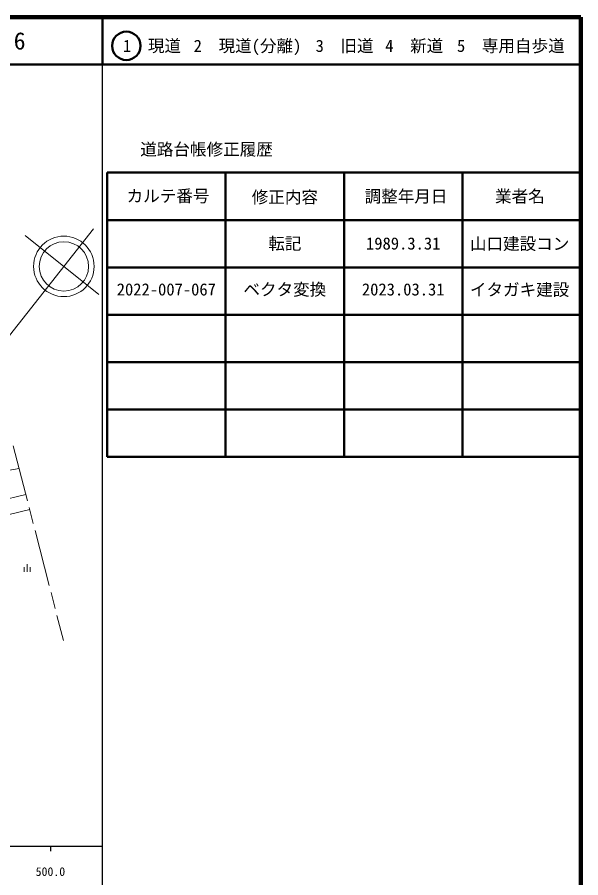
# Model space of a CAD drawing. Units: millimetres, scale not verified. Extents: x 40000 to 680000, y 20000 to 380000.
# Drawn here: x 560984 to 680000, y 198357 to 380000 of the extents above; entities that cross this region are included whole.
import ezdxf
from ezdxf.enums import TextEntityAlignment as Align

# ---------------------------------------------------------------- set-up
doc = ezdxf.new("R2010")
doc.units = ezdxf.units.MM
doc.header["$LTSCALE"] = 1000
doc.linetypes.add('CHAIN', pattern=[18.5, 12, -1.5, 3.5, -1.5])
for name, color, linetype, lineweight in [('M-BGD', 7, 'Continuous', 13), ('M-BMK', 2, 'CHAIN', 13), ('M-BMK-SRVR', 3, 'Continuous', 13), ('M-TTL', 2, 'Continuous', 140), ('M-TTL-BAND', 7, 'Continuous', 25), ('M-TTL-FRAM', 2, 'Continuous', 50), ('M-TTL-LINE', 7, 'Continuous', 50)]:
    doc.layers.add(name, color=color, linetype=linetype, lineweight=lineweight)
doc.layers.add('M-TTL-TXT', color=7, linetype='Continuous')
doc.styles.add('ＭＳ ゴシック', font='')
doc.styles.get('ＭＳ ゴシック').set_extended_font_data('MS Gothic')

# ---------------------------------------------------------------- blocks, each defined once
blk = doc.blocks.new('荒地')
at = {"color": 7, "linetype": 'Continuous', "lineweight": 13}
for p, q in [((-1, 0.25), (-1, -1.25)), ((0, -1.25), (0, 1.25)), ((1, 0.25), (1, -1.25))]:
    blk.add_line(p, q, dxfattribs=at)

msp = doc.modelspace()

# ---------------------------------------------------------------- linework, layer by layer
at = {"layer": 'M-BGD'}
for p, q in [((530297, 279327), (561386, 284730)), ((547287, 275506), (562790, 279286)), ((550593, 272981), (563617, 276082))]:
    msp.add_line(p, q, dxfattribs=at)
at = {"layer": 'M-BMK'}
msp.add_line((560138, 289565), (570757, 248409), dxfattribs=at)
at = {"layer": 'M-BMK-SRVR'}
for p, q in [((577063, 335316), (558597, 311867)), ((562690, 333900), (578248, 321498))]:
    msp.add_line(p, q, dxfattribs=at)
for centre, radius in [((570841, 327408), 6388), ((570840, 327399), 5211)]:
    msp.add_circle(centre, radius, dxfattribs=at)
at = {"layer": 'M-TTL'}
for p, q in [((680000, 380000), (40000, 380000)), ((680000, 20000), (680000, 380000))]:
    msp.add_line(p, q, dxfattribs=at)
at = {"layer": 'M-TTL-BAND'}
for p, q in [((579000, 20000), (579000, 370000)), ((40000, 205000), (579000, 205000)), ((568000, 205000), (568000, 204000))]:
    msp.add_line(p, q, dxfattribs=at)
at = {"layer": 'M-TTL-FRAM'}
for p, q in [((580000, 347197), (580000, 287197)), ((580000, 347197), (680000, 347197)), ((580000, 287197), (680000, 287197))]:
    msp.add_line(p, q, dxfattribs=at)
at = {"layer": 'M-TTL-LINE'}
for p, q in [((579000, 380000), (579000, 370000)), ((40000, 370000), (680000, 370000)), ((605000, 347197), (605000, 287197)), ((630000, 347197), (630000, 287197)), ((655000, 347197), (655000, 287197)), ((580000, 337197), (680000, 337197)), ((580000, 327197), (680000, 327197)), ((580000, 317197), (680000, 317197)), ((580000, 307197), (680000, 307197)), ((580000, 297197), (680000, 297197))]:
    msp.add_line(p, q, dxfattribs=at)
msp.add_circle((584031, 373958), 3000, dxfattribs=at)

# ---------------------------------------------------------------- block references
at = {"layer": 'M-BGD', "xscale": 640, "yscale": 640}
msp.add_blockref('荒地', (563060, 263739), dxfattribs=at)

# ---------------------------------------------------------------- texts
at = {"layer": 'M-TTL-BAND', "style": 'ＭＳ ゴシック'}
msp.add_text('500.0', height=1833, dxfattribs=at).set_placement((568000, 198195), align=Align.BOTTOM_CENTER)
at = {"layer": 'M-TTL-TXT', "style": 'ＭＳ ゴシック'}
for s, height, p in [('6', 3666, (561497, 375000)), ('1\u3000現道', 2566, (589448, 373958)), ('2\u3000現道(分離)', 2566, (609619, 373958)), ('3\u3000旧道', 2566, (630121, 373958)), ('4\u3000新道', 2566, (644824, 373958)), ('5\u3000専用自歩道', 2566, (665228, 373958)), ('道路台帳修正履歴', 2566, (600968, 352113)), ('カルテ番号', 2566, (592839, 342277)), ('修正内容', 2566, (617509, 342023)), ('調整年月日', 2566, (643089, 342197)), ('業者名', 2566, (667134, 342197)), ('転記', 2566, (617500, 332245)), ('1989.3.31', 2566, (642500, 332245)), ('山口建設コン', 2566, (667077, 332189))]:
    msp.add_text(s, height=height, dxfattribs=at).set_placement(p, align=Align.MIDDLE_CENTER)
msp.add_text('2022-007-067', height=2566, dxfattribs=at).set_placement((582000, 320495), align=Align.BOTTOM_LEFT)
for s, p in [('ベクタ変換', (617500, 320495)), ('2023.03.31', (642500, 320495)), ('イタガキ建設', (667077, 320439))]:
    msp.add_text(s, height=2566, dxfattribs=at).set_placement(p, align=Align.BOTTOM_CENTER)

doc.saveas('drawing.dxf')
